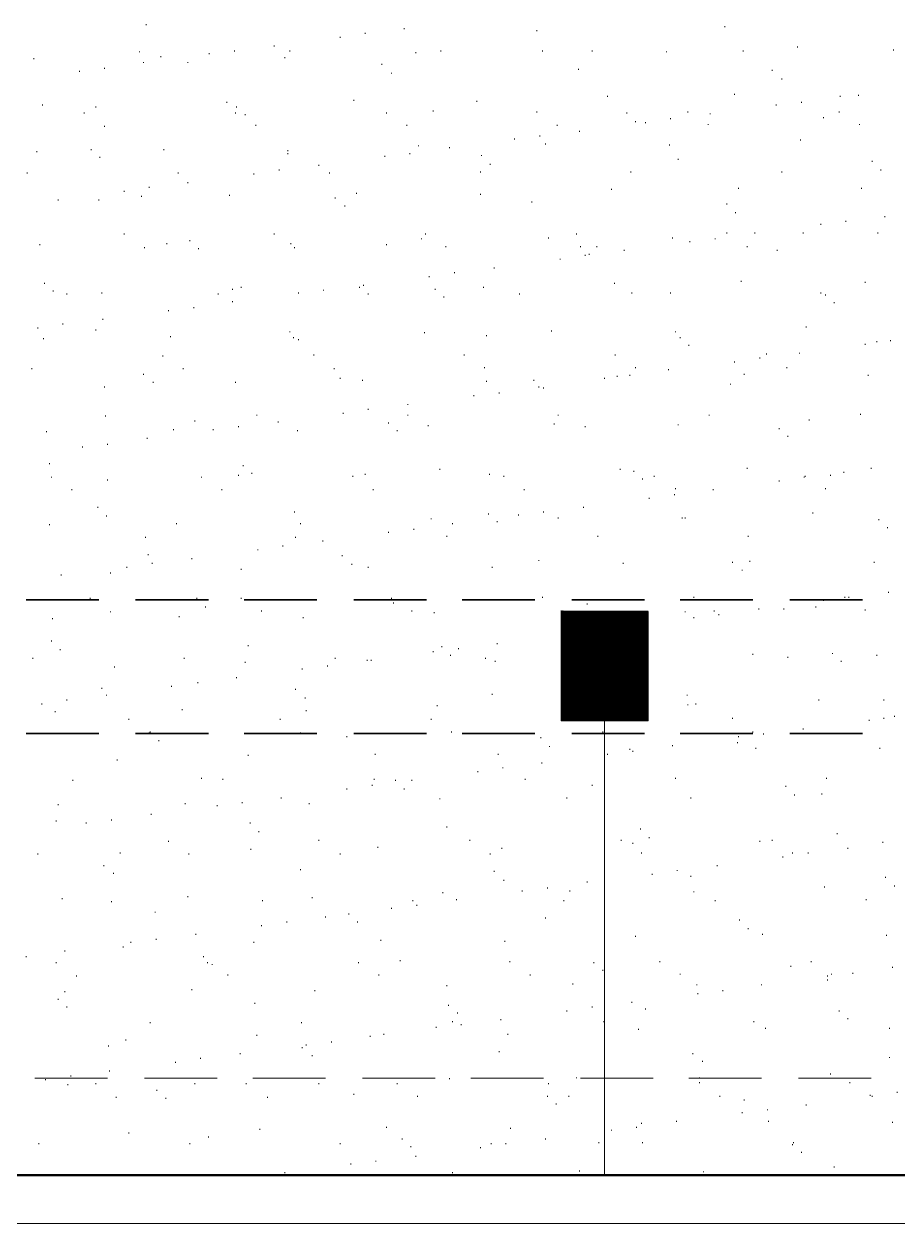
# Model space of a CAD drawing. Header units: inches. Extents: x 5 to 516, y -193 to 129.
# Drawn here: x 31.675 to 34.68, y -88.158 to -83.99 of the extents above; entities that cross this region are included whole.
import ezdxf

# ---------------------------------------------------------------- set-up
doc = ezdxf.new("R2010")
doc.units = ezdxf.units.IN
doc.header["$MEASUREMENT"] = 0
doc.layers.add('PDF4_Geometry', color=7, linetype='Continuous')

msp = doc.modelspace()

# ---------------------------------------------------------------- linework, layer by layer
at = {"layer": 'PDF4_Geometry', "lineweight": 15}
for points in [[(32.0954236, -83.9929826), (32.0954236, -83.989649)], [(32.7620903, -84.0363159), (32.7620903, -84.0329822)], [(32.8487569, -84.0229822), (32.8487569, -84.019649)], [(32.9820903, -84.0063158), (32.9820903, -84.0029826)], [(33.438757, -84.0129826), (33.438757, -84.009649)], [(34.0854237, -83.999649), (34.0854237, -83.9963158)], [(32.5354235, -84.0663159), (32.5354235, -84.0629823)], [(34.3354237, -84.0696491), (34.3354237, -84.0663159)], [(31.7087569, -84.1096492), (31.7087569, -84.1063155)], [(32.0720901, -84.0863159), (32.0720901, -84.0829823)], [(32.1454235, -84.1029824), (32.1454235, -84.0996491)], [(32.3120903, -84.0929823), (32.3120903, -84.0896491)], [(32.3987569, -84.0829823), (32.3987569, -84.0796491)], [(32.5720903, -84.1063155), (32.5720903, -84.1029824)], [(32.5887569, -84.0829823), (32.5887569, -84.0796491)], [(33.0220902, -84.0896491), (33.0220902, -84.0863159)], [(33.1087569, -84.0829823), (33.1087569, -84.0796491)], [(33.458757, -84.0829823), (33.458757, -84.0796491)], [(33.628757, -84.0829823), (33.628757, -84.0796491)], [(33.8854237, -84.0863159), (33.8854237, -84.0829823)], [(34.148757, -84.0829823), (34.148757, -84.0796491)], [(34.6654237, -84.0796491), (34.6654237, -84.0763159)], [(31.8654236, -84.1529824), (31.8654236, -84.1496492)], [(31.9520901, -84.1429824), (31.9520901, -84.1396492)], [(32.0854236, -84.1229824), (32.0854236, -84.1196492)], [(32.2387569, -84.1229824), (32.2387569, -84.1196492)], [(32.9054237, -84.1296492), (32.9054237, -84.1263156)], [(32.9387569, -84.1596492), (32.9387569, -84.1563156)], [(33.5820903, -84.1463156), (33.5820903, -84.1429824)], [(34.248757, -84.1496492), (34.248757, -84.1463156)], [(34.2820904, -84.1796493), (34.2820904, -84.1763156)], [(33.6820903, -84.239649), (33.6820903, -84.2363158)], [(34.118757, -84.2329826), (34.118757, -84.229649)], [(34.4820904, -84.239649), (34.4820904, -84.2363158)], [(34.5454237, -84.2363158), (34.5454237, -84.2329826)], [(31.7387568, -84.269649), (31.7387568, -84.2663158)], [(31.9220901, -84.2763159), (31.9220901, -84.2729822)], [(32.3720902, -84.259649), (32.3720902, -84.2563158)], [(32.4054236, -84.2763159), (32.4054236, -84.2729822)], [(32.8087569, -84.2529826), (32.8087569, -84.249649)], [(33.2320903, -84.2563158), (33.2320903, -84.2529826)], [(34.2620904, -84.269649), (34.2620904, -84.2663158)], [(34.348757, -84.259649), (34.348757, -84.2563158)], [(31.8820902, -84.2963159), (31.8820902, -84.2929823)], [(32.4020902, -84.2963159), (32.4020902, -84.2929823)], [(32.4354236, -84.3029823), (32.4354236, -84.2996491)], [(32.9220903, -84.2963159), (32.9220903, -84.2929823)], [(33.0820902, -84.289649), (33.0820902, -84.2863159)], [(33.438757, -84.2929823), (33.438757, -84.289649)], [(33.748757, -84.2963159), (33.748757, -84.2929823)], [(33.778757, -84.3263159), (33.778757, -84.3229823)], [(33.898757, -84.3163159), (33.898757, -84.3129823)], [(33.958757, -84.2929823), (33.958757, -84.289649)], [(34.0354237, -84.2996491), (34.0354237, -84.2963159)], [(34.4254237, -84.3129823), (34.4254237, -84.3096491)], [(34.4787571, -84.2929823), (34.4787571, -84.289649)], [(31.9520901, -84.3429823), (31.9520901, -84.3396492)], [(32.4720902, -84.3396492), (32.4720902, -84.3363159)], [(32.9920903, -84.3396492), (32.9920903, -84.3363159)], [(33.508757, -84.3396492), (33.508757, -84.3363159)], [(33.5854236, -84.3596492), (33.5854236, -84.3563155)], [(33.8120903, -84.3296492), (33.8120903, -84.3263159)], [(34.028757, -84.3363159), (34.028757, -84.3329823)], [(34.5487571, -84.3363159), (34.5487571, -84.3329823)], [(33.0320903, -84.4096493), (33.0320903, -84.4063157)], [(33.3620903, -84.3863156), (33.3620903, -84.3829824)], [(33.448757, -84.3763156), (33.448757, -84.3729824)], [(33.468757, -84.4029824), (33.468757, -84.3996493)], [(33.8954237, -84.4063157), (33.8954237, -84.4029824)], [(34.3454237, -84.3896492), (34.3454237, -84.3863156)], [(31.7187567, -84.4296493), (31.7187567, -84.4263157)], [(31.9054235, -84.4229825), (31.9054235, -84.4196493)], [(31.9354235, -84.4496489), (31.9354235, -84.4463157)], [(32.1554235, -84.4229825), (32.1554235, -84.4196493)], [(32.5820902, -84.4263157), (32.5820902, -84.4229825)], [(32.5820902, -84.4363157), (32.5820902, -84.4329825)], [(32.9154235, -84.4463157), (32.9154235, -84.4429826)], [(33.0020903, -84.4363157), (33.0020903, -84.4329825)], [(33.1387569, -84.4163157), (33.1387569, -84.4129825)], [(33.248757, -84.4429826), (33.248757, -84.4396489)], [(32.5520902, -84.4929826), (32.5520902, -84.489649)], [(32.6887569, -84.4763158), (32.6887569, -84.4729826)], [(33.278757, -84.4729826), (33.278757, -84.4696489)], [(33.9254237, -84.4563157), (33.9254237, -84.4529826)], [(34.5920904, -84.4629826), (34.5920904, -84.4596489)], [(34.6220904, -84.4929826), (34.6220904, -84.489649)], [(31.6854235, -84.5029826), (31.6854235, -84.499649)], [(32.2054235, -84.5029826), (32.2054235, -84.499649)], [(32.2387569, -84.5363159), (32.2387569, -84.5329823)], [(32.4654236, -84.5063158), (32.4654236, -84.5029826)], [(32.7254235, -84.5029826), (32.7254235, -84.499649)], [(33.2454236, -84.499649), (33.2454236, -84.4963158)], [(33.7620903, -84.499649), (33.7620903, -84.4963158)], [(34.2820904, -84.499649), (34.2820904, -84.4963158)], [(32.0187569, -84.5663159), (32.0187569, -84.5629823)], [(32.1054236, -84.5529823), (32.1054236, -84.5496491)], [(32.8187569, -84.5729823), (32.8187569, -84.5696491)], [(33.2454236, -84.5763159), (33.2454236, -84.5729823)], [(33.6954237, -84.5596491), (33.6954237, -84.5563159)], [(34.1320904, -84.5563159), (34.1320904, -84.5529823)], [(34.5554237, -84.5563159), (34.5554237, -84.5529823)], [(31.7920903, -84.596316), (31.7920903, -84.5929823)], [(31.9320901, -84.596316), (31.9320901, -84.5929823)], [(32.078757, -84.5829823), (32.078757, -84.5796492)], [(32.3820903, -84.5796492), (32.3820903, -84.5763159)], [(32.7454236, -84.5896492), (32.7454236, -84.586316)], [(32.7787569, -84.6163156), (32.7787569, -84.6129824)], [(33.4220903, -84.6029824), (33.4220903, -84.5996492)], [(34.0920904, -84.6096492), (34.0920904, -84.6063156)], [(34.1220904, -84.6396492), (34.1220904, -84.6363156)], [(34.6354237, -84.6529825), (34.6354237, -84.6496493)], [(34.4154237, -84.6796493), (34.4154237, -84.6763157)], [(34.5020904, -84.6696493), (34.5020904, -84.6663157)], [(32.0187569, -84.7129826), (32.0187569, -84.709649)], [(32.2454235, -84.7363158), (32.2454235, -84.7329826)], [(32.5354235, -84.7129826), (32.5354235, -84.709649)], [(33.0420903, -84.729649), (33.0420903, -84.7263158)], [(33.0554236, -84.7129826), (33.0554236, -84.709649)], [(33.478757, -84.7263158), (33.478757, -84.7229826)], [(33.5754236, -84.7129826), (33.5754236, -84.709649)], [(33.9054237, -84.7263158), (33.9054237, -84.7229826)], [(33.9654237, -84.739649), (33.9654237, -84.7363158)], [(34.0520904, -84.729649), (34.0520904, -84.7263158)], [(34.0920904, -84.709649), (34.0920904, -84.7063157)], [(34.188757, -84.709649), (34.188757, -84.7063157)], [(34.3554237, -84.709649), (34.3554237, -84.7063157)], [(34.6120904, -84.709649), (34.6120904, -84.7063157)], [(31.7287568, -84.749649), (31.7287568, -84.7463159)], [(32.0887568, -84.759649), (32.0887568, -84.7563159)], [(32.1654235, -84.7463159), (32.1654235, -84.7429826)], [(32.2754236, -84.7629827), (32.2754236, -84.759649)], [(32.5920902, -84.7463159), (32.5920902, -84.7429826)], [(32.6054235, -84.759649), (32.6054235, -84.7563159)], [(32.9220903, -84.749649), (32.9220903, -84.7463159)], [(33.1254236, -84.7563159), (33.1254236, -84.7529826)], [(33.588757, -84.7563159), (33.588757, -84.7529826)], [(33.6054237, -84.7863159), (33.6054237, -84.7829823)], [(33.618757, -84.7829823), (33.618757, -84.7796491)], [(33.6454237, -84.7563159), (33.6454237, -84.7529826)], [(33.738757, -84.7696491), (33.738757, -84.7663159)], [(34.1620904, -84.7563159), (34.1620904, -84.7529826)], [(34.2654237, -84.7696491), (34.2654237, -84.7663159)], [(33.518757, -84.7996491), (33.518757, -84.7963159)], [(33.0687569, -84.8596493), (33.0687569, -84.8563156)], [(33.1554236, -84.846316), (33.1554236, -84.8429824)], [(33.2920903, -84.8296492), (33.2920903, -84.826316)], [(31.7454236, -84.8829825), (31.7454236, -84.8796493)], [(31.7754234, -84.9096493), (31.7754234, -84.9063157)], [(32.3920902, -84.9029825), (32.3920902, -84.8996493)], [(32.4220902, -84.8963157), (32.4220902, -84.8929825)], [(32.7054236, -84.9063157), (32.7054236, -84.9029825)], [(32.8287569, -84.8963157), (32.8287569, -84.8929825)], [(32.8420903, -84.8896493), (32.8420903, -84.8863156)], [(33.0887569, -84.9029825), (33.0887569, -84.8996493)], [(33.2554236, -84.8963157), (33.2554236, -84.8929825)], [(33.7054237, -84.8829825), (33.7054237, -84.8796493)], [(34.1420904, -84.8763156), (34.1420904, -84.8729824)], [(34.5687571, -84.8796493), (34.5687571, -84.8763156)], [(31.8220901, -84.9196493), (31.8220901, -84.9163157)], [(31.9420901, -84.9163157), (31.9420901, -84.9129825)], [(32.3420902, -84.9196493), (32.3420902, -84.9163157)], [(32.3920902, -84.9463158), (32.3920902, -84.9429826)], [(32.6187569, -84.9163157), (32.6187569, -84.9129825)], [(32.858757, -84.9196493), (32.858757, -84.9163157)], [(33.1187569, -84.9296494), (33.1187569, -84.9263157)], [(33.378757, -84.9196493), (33.378757, -84.9163157)], [(33.7654237, -84.9163157), (33.7654237, -84.9129825)], [(33.898757, -84.9163157), (33.898757, -84.9129825)], [(34.4154237, -84.9163157), (34.4154237, -84.9129825)], [(34.4320904, -84.9229825), (34.4320904, -84.9196493)], [(34.4620904, -84.949649), (34.4620904, -84.9463158)], [(32.1720901, -84.9763158), (32.1720901, -84.9729826)], [(32.2587569, -84.9663158), (32.2587569, -84.9629826)], [(31.7220902, -85.0363159), (31.7220902, -85.0329823)], [(31.8087569, -85.0229823), (31.8087569, -85.0196491)], [(31.9454235, -85.0063159), (31.9454235, -85.0029827)], [(34.3654237, -85.0329823), (34.3654237, -85.0296491)], [(31.7420902, -85.0729824), (31.7420902, -85.0696492)], [(31.9220901, -85.0429823), (31.9220901, -85.0396491)], [(32.1787569, -85.066316), (32.1787569, -85.0629824)], [(32.5887569, -85.0496492), (32.5887569, -85.0463159)], [(32.6020902, -85.0696492), (32.6020902, -85.066316)], [(32.6187569, -85.076316), (32.6187569, -85.0729824)], [(33.0520903, -85.0529823), (33.0520903, -85.0496492)], [(33.2654236, -85.0629824), (33.2654236, -85.0596492)], [(33.488757, -85.0463159), (33.488757, -85.0429823)], [(33.9154237, -85.0496492), (33.9154237, -85.0463159)], [(33.9320903, -85.0696492), (33.9320903, -85.066316)], [(33.9620903, -85.096316), (33.9620903, -85.0929824)], [(34.5687571, -85.0929824), (34.5687571, -85.0896492)], [(34.6087571, -85.0829824), (34.6087571, -85.0796492)], [(34.6554237, -85.0796492), (34.6554237, -85.076316)], [(32.1520903, -85.1329825), (32.1520903, -85.1296493)], [(32.6720902, -85.1296493), (32.6720902, -85.1263157)], [(33.188757, -85.1296493), (33.188757, -85.1263157)], [(33.708757, -85.1296493), (33.708757, -85.1263157)], [(34.118757, -85.1529825), (34.118757, -85.1496493)], [(34.2054237, -85.1396493), (34.2054237, -85.1363157)], [(34.228757, -85.1263157), (34.228757, -85.1229824)], [(34.3420904, -85.1229824), (34.3420904, -85.1196493)], [(31.7020901, -85.1763157), (31.7020901, -85.1729826)], [(32.0854236, -85.1963158), (32.0854236, -85.1929826)], [(32.2220902, -85.1763157), (32.2220902, -85.1729826)], [(32.7420902, -85.1763157), (32.7420902, -85.1729826)], [(33.258757, -85.1729826), (33.258757, -85.1696493)], [(33.7154237, -85.2029826), (33.7154237, -85.199649)], [(33.758757, -85.199649), (33.758757, -85.1963158)], [(33.778757, -85.1729826), (33.778757, -85.1696493)], [(33.8920903, -85.1796494), (33.8920903, -85.1763157)], [(34.1520904, -85.1963158), (34.1520904, -85.1929826)], [(34.298757, -85.1729826), (34.298757, -85.1696493)], [(34.5787571, -85.199649), (34.5787571, -85.1963158)], [(31.9520901, -85.2396491), (31.9520901, -85.2363158)], [(32.1187568, -85.2229826), (32.1187568, -85.219649)], [(32.4020902, -85.2229826), (32.4020902, -85.219649)], [(32.7620903, -85.209649), (32.7620903, -85.2063158)], [(32.8387569, -85.2163158), (32.8387569, -85.2129826)], [(33.2654236, -85.219649), (33.2654236, -85.2163158)], [(33.428757, -85.2163158), (33.428757, -85.2129826)], [(33.4454236, -85.2396491), (33.4454236, -85.2363158)], [(33.4620903, -85.2429827), (33.4620903, -85.2396491)], [(33.6720903, -85.209649), (33.6720903, -85.2063158)], [(34.1054237, -85.2296491), (34.1054237, -85.2263158)], [(33.2220903, -85.2696491), (33.2220903, -85.2663159)], [(33.308757, -85.2596491), (33.308757, -85.2563159)], [(32.858757, -85.316316), (32.858757, -85.3129824)], [(32.9954236, -85.2996492), (32.9954236, -85.296316)], [(31.9554235, -85.3396492), (31.9554235, -85.336316)], [(32.2620903, -85.3563156), (32.2620903, -85.3529825)], [(32.4754235, -85.336316), (32.4754235, -85.3329824)], [(32.548757, -85.3596493), (32.548757, -85.3563156)], [(32.7720902, -85.3296492), (32.7720902, -85.326316)], [(32.928757, -85.3629825), (32.928757, -85.3596493)], [(32.9954236, -85.336316), (32.9954236, -85.3329824)], [(33.498757, -85.3663157), (33.498757, -85.3629825)], [(33.5120903, -85.336316), (33.5120903, -85.3329824)], [(33.9254237, -85.3696493), (33.9254237, -85.3663157)], [(34.0320904, -85.336316), (34.0320904, -85.3329824)], [(34.3754237, -85.3529825), (34.3754237, -85.3496492)], [(34.5520904, -85.3329824), (34.5520904, -85.3296492)], [(31.7520902, -85.3929825), (31.7520902, -85.3896493)], [(32.1887569, -85.3863157), (32.1887569, -85.3829825)], [(32.3254235, -85.3863157), (32.3254235, -85.3829825)], [(32.4120902, -85.3763157), (32.4120902, -85.3729825)], [(32.6154236, -85.3896493), (32.6154236, -85.3863157)], [(32.9587569, -85.3896493), (32.9587569, -85.3863157)], [(33.0654236, -85.3729825), (33.0654236, -85.3696493)], [(33.6054237, -85.3763157), (33.6054237, -85.3729825)], [(34.2720904, -85.3829825), (34.2720904, -85.3796493)], [(34.3020904, -85.4096493), (34.3020904, -85.4063157)], [(31.8754236, -85.4463158), (31.8754236, -85.4429826)], [(31.9620901, -85.4363158), (31.9620901, -85.4329826)], [(32.0987568, -85.4163157), (32.0987568, -85.4129826)], [(31.7620902, -85.5029827), (31.7620902, -85.4996491)], [(32.4287569, -85.5096491), (32.4287569, -85.5063159)], [(32.4587569, -85.536316), (32.4587569, -85.5329824)], [(33.1054236, -85.5229823), (33.1054236, -85.5196491)], [(33.7254237, -85.5229823), (33.7254237, -85.5196491)], [(33.7720903, -85.5296491), (33.7720903, -85.526316)], [(34.1620904, -85.5196491), (34.1620904, -85.5163159)], [(34.4954237, -85.5329824), (34.4954237, -85.5296491)], [(34.5887571, -85.5196491), (34.5887571, -85.5163159)], [(31.7687568, -85.5496492), (31.7687568, -85.546316)], [(31.9620901, -85.5596492), (31.9620901, -85.556316)], [(32.2854235, -85.5496492), (32.2854235, -85.546316)], [(32.4120902, -85.5429824), (32.4120902, -85.5396491)], [(32.8054236, -85.546316), (32.8054236, -85.5429824)], [(32.8487569, -85.5396491), (32.8487569, -85.536316)], [(33.2754236, -85.5396491), (33.2754236, -85.536316)], [(33.3254236, -85.546316), (33.3254236, -85.5429824)], [(33.8020903, -85.556316), (33.8020903, -85.5529824)], [(33.8420903, -85.546316), (33.8420903, -85.5429824)], [(34.2720904, -85.5629824), (34.2720904, -85.5596492)], [(34.358757, -85.5496492), (34.358757, -85.546316)], [(34.3620904, -85.546316), (34.3620904, -85.5429824)], [(34.4487571, -85.5429824), (34.4487571, -85.5396491)], [(31.8387567, -85.5929824), (31.8387567, -85.5896493)], [(32.3554235, -85.5929824), (32.3554235, -85.5896493)], [(32.8754236, -85.5929824), (32.8754236, -85.5896493)], [(33.3954236, -85.5929824), (33.3954236, -85.5896493)], [(33.9120903, -85.6096493), (33.9120903, -85.6063156)], [(33.9154237, -85.5896493), (33.9154237, -85.586316)], [(34.0454237, -85.5929824), (34.0454237, -85.5896493)], [(34.4320904, -85.5896493), (34.4320904, -85.586316)], [(31.9287569, -85.6529825), (31.9287569, -85.6496494)], [(33.598757, -85.6529825), (33.598757, -85.6496494)], [(33.8254237, -85.6229825), (33.8254237, -85.6196493)], [(31.958757, -85.6829826), (31.958757, -85.6796494)], [(32.6054235, -85.6696494), (32.6054235, -85.6663158)], [(33.0754236, -85.6929827), (33.0754236, -85.689649)], [(33.2720903, -85.6763158), (33.2720903, -85.6729826)], [(33.3020903, -85.7029827), (33.3020903, -85.699649)], [(33.3754236, -85.6796494), (33.3754236, -85.6763158)], [(33.4620903, -85.6696494), (33.4620903, -85.6663158)], [(33.5120903, -85.689649), (33.5120903, -85.6863158)], [(33.938757, -85.689649), (33.938757, -85.6863158)], [(33.948757, -85.689649), (33.948757, -85.6863158)], [(34.388757, -85.6729826), (34.388757, -85.6696494)], [(34.6154237, -85.6963158), (34.6154237, -85.6929827)], [(31.7620902, -85.7129827), (31.7620902, -85.709649)], [(32.198757, -85.709649), (32.198757, -85.7063158)], [(32.6254236, -85.709649), (32.6254236, -85.7063158)], [(32.928757, -85.7396491), (32.928757, -85.7363159)], [(33.0154236, -85.7296491), (33.0154236, -85.7263159)], [(33.1487569, -85.709649), (33.1487569, -85.7063158)], [(34.6454237, -85.7229827), (34.6454237, -85.719649)], [(32.0920902, -85.7563159), (32.0920902, -85.7529827)], [(32.5654236, -85.786316), (32.5654236, -85.7829824)], [(32.608757, -85.7563159), (32.608757, -85.7529827)], [(32.7020902, -85.7696492), (32.7020902, -85.7663159)], [(33.1287569, -85.7529827), (33.1287569, -85.7496491)], [(33.648757, -85.7529827), (33.648757, -85.7496491)], [(34.1654237, -85.7529827), (34.1654237, -85.7496491)], [(32.1020902, -85.816316), (32.1020902, -85.8129824)], [(32.478757, -85.7996492), (32.478757, -85.796316)], [(32.7687569, -85.8196492), (32.7687569, -85.816316)], [(32.0287569, -85.8596493), (32.0287569, -85.8563157)], [(32.1154236, -85.8463161), (32.1154236, -85.8429824)], [(32.2520903, -85.8296493), (32.2520903, -85.826316)], [(32.4220902, -85.8663157), (32.4220902, -85.8629825)], [(32.8020903, -85.8496493), (32.8020903, -85.8463161)], [(32.858757, -85.8596493), (32.858757, -85.8563157)], [(33.2854236, -85.8596493), (33.2854236, -85.8563157)], [(33.4454236, -85.8363161), (33.4454236, -85.8329824)], [(33.7354237, -85.8463161), (33.7354237, -85.8429824)], [(34.1120904, -85.8429824), (34.1120904, -85.8396493)], [(34.1454237, -85.8696493), (34.1454237, -85.8663157)], [(34.1720904, -85.8396493), (34.1720904, -85.8363161)], [(34.5987571, -85.8429824), (34.5987571, -85.8396493)], [(31.8020901, -85.8863157), (31.8020901, -85.8829826)], [(31.9720902, -85.8796493), (31.9720902, -85.8763157)], [(34.6487571, -85.9463158), (34.6487571, -85.9429827)], [(31.9020902, -85.9663159), (31.9020902, -85.9629827)], [(32.2687569, -85.9663159), (32.2687569, -85.9629827)], [(32.4220902, -85.9663159), (32.4220902, -85.9629827)], [(32.9387569, -85.9663159), (32.9387569, -85.9629827)], [(32.9454236, -85.9829827), (32.9454236, -85.9796491)], [(33.458757, -85.9629827), (33.458757, -85.9596491)], [(33.6120903, -85.9863159), (33.6120903, -85.9829827)], [(33.978757, -85.9629827), (33.978757, -85.9596491)], [(34.4254237, -85.9729827), (34.4254237, -85.9696491)], [(34.4987571, -85.9629827), (34.4987571, -85.9596491)], [(34.5120904, -85.9629827), (34.5120904, -85.9596491)], [(31.7720902, -86.036316), (31.7720902, -86.0329824)], [(31.9720902, -86.0129828), (31.9720902, -86.0096491)], [(32.2087569, -86.0296492), (32.2087569, -86.026316)], [(32.2987569, -85.996316), (32.2987569, -85.9929827)], [(32.4920902, -86.0096491), (32.4920902, -86.006316)], [(32.6354236, -86.0329824), (32.6354236, -86.0296492)], [(33.0087569, -86.0096491), (33.0087569, -86.006316)], [(33.0854237, -86.016316), (33.0854237, -86.0129828)], [(33.5220903, -86.0096491), (33.5220903, -86.006316)], [(33.528757, -86.0096491), (33.528757, -86.006316)], [(33.948757, -86.0129828), (33.948757, -86.0096491)], [(33.978757, -86.0329824), (33.978757, -86.0296492)], [(34.048757, -86.0096491), (34.048757, -86.006316)], [(34.0654237, -86.0229823), (34.0654237, -86.0196492)], [(34.2020904, -86.0029827), (34.2020904, -85.9996491)], [(34.288757, -86.0029827), (34.288757, -85.9996491)], [(34.398757, -85.996316), (34.398757, -85.9929827)], [(34.5687571, -86.006316), (34.5687571, -86.0029827)], [(31.7687568, -86.1129825), (31.7687568, -86.1096494)], [(33.6320876, -86.3029829), (33.6320876, -86.0963162), (33.7154209, -86.0963162), (33.7154209, -86.3029829)], [(31.7987569, -86.1429826), (31.7987569, -86.1396494)], [(32.4454236, -86.1296494), (32.4454236, -86.1263157)], [(33.0820902, -86.1496494), (33.0820902, -86.1463158)], [(33.1120903, -86.1329826), (33.1120903, -86.1296494)], [(33.1687569, -86.1396494), (33.1687569, -86.1363157)], [(33.3020903, -86.1229825), (33.3020903, -86.1196494)], [(34.1820904, -86.1596494), (34.1820904, -86.1563158)], [(34.4554237, -86.1563158), (34.4554237, -86.1529826)], [(31.7054235, -86.1729826), (31.7054235, -86.1696494)], [(31.9854236, -86.2029827), (31.9854236, -86.1996491)], [(32.2254235, -86.1729826), (32.2254235, -86.1696494)], [(32.4354236, -86.1863159), (32.4354236, -86.1829826)], [(32.7187569, -86.1996491), (32.7187569, -86.1963159)], [(32.7454236, -86.1729826), (32.7454236, -86.1696494)], [(32.8554235, -86.1796495), (32.8554235, -86.1763158)], [(32.8687569, -86.1796495), (32.8687569, -86.1763158)], [(33.1420903, -86.1629826), (33.1420903, -86.1596494)], [(33.2620903, -86.1729826), (33.2620903, -86.1696494)], [(33.2954236, -86.1829826), (33.2954236, -86.1796495)], [(33.672086, -86.1996503), (33.672086, -87.9496505)], [(34.3020904, -86.1696494), (34.3020904, -86.1663158)], [(34.4854237, -86.1829826), (34.4854237, -86.1796495)], [(34.6087571, -86.1629826), (34.6087571, -86.1596494)], [(32.4054236, -86.2396491), (32.4054236, -86.2363159)], [(32.6320903, -86.2096491), (32.6320903, -86.2063159)], [(31.9420901, -86.276316), (31.9420901, -86.2729824)], [(32.1820901, -86.2696492), (32.1820901, -86.266316)], [(32.2720902, -86.256316), (32.2720902, -86.2529828)], [(32.608757, -86.2796492), (32.608757, -86.276316)], [(31.8220901, -86.3163161), (31.8220901, -86.3129825)], [(31.958757, -86.2996493), (31.958757, -86.296316)], [(32.6420902, -86.3096493), (32.6420902, -86.306316)], [(33.2854236, -86.296316), (33.2854236, -86.2929824)], [(33.9554237, -86.2996493), (33.9554237, -86.296316)], [(34.408757, -86.3163161), (34.408757, -86.3129825)], [(34.6320904, -86.3163161), (34.6320904, -86.3129825)], [(31.7354236, -86.3296493), (31.7354236, -86.3263161)], [(31.7820903, -86.3563157), (31.7820903, -86.3529825)], [(32.2187569, -86.3496493), (32.2187569, -86.3463161)], [(32.6454236, -86.3529825), (32.6454236, -86.3496493)], [(33.0954236, -86.3363161), (33.0954236, -86.3329825)], [(33.958757, -86.3329825), (33.958757, -86.3296493)], [(33.9854237, -86.3296493), (33.9854237, -86.3263161)], [(32.0354235, -86.3829826), (32.0354235, -86.3796494)], [(32.5554236, -86.3829826), (32.5554236, -86.3796494)], [(33.0754236, -86.3829826), (33.0754236, -86.3796494)], [(34.1120904, -86.3796494), (34.1120904, -86.3763158)], [(34.5820904, -86.3863158), (34.5820904, -86.3829826)], [(34.6320904, -86.3796494), (34.6320904, -86.3763158)], [(34.6687571, -86.3729825), (34.6687571, -86.3696494)], [(32.1054236, -86.4296495), (32.1054236, -86.4263158)], [(32.1087568, -86.4263158), (32.1087568, -86.4229827)], [(32.6254236, -86.4296495), (32.6254236, -86.4263158)], [(32.7854235, -86.4429827), (32.7854235, -86.439649)], [(33.1454236, -86.4263158), (33.1454236, -86.4229827)], [(33.4520903, -86.4463159), (33.4520903, -86.4429827)], [(33.6654237, -86.4263158), (33.6654237, -86.4229827)], [(34.1320904, -86.4429827), (34.1320904, -86.439649)], [(34.1820904, -86.4263158), (34.1820904, -86.4229827)], [(34.218757, -86.4329827), (34.218757, -86.4296495)], [(34.3554237, -86.4163158), (34.3554237, -86.4129827)], [(32.1387569, -86.4563159), (32.1387569, -86.4529827)], [(33.4820903, -86.4763159), (33.4820903, -86.4729827)], [(33.758757, -86.4863159), (33.758757, -86.4829828)], [(33.768757, -86.4929828), (33.768757, -86.4896492)], [(33.9054237, -86.4729827), (33.9054237, -86.4696491)], [(34.128757, -86.4629827), (34.128757, -86.4596491)], [(34.1920904, -86.4829828), (34.1920904, -86.4796492)], [(34.6187571, -86.4829828), (34.6187571, -86.4796492)], [(31.9954236, -86.5229824), (31.9954236, -86.5196492)], [(32.4454236, -86.506316), (32.4454236, -86.5029828)], [(32.8820903, -86.5029828), (32.8820903, -86.4996492)], [(33.3054236, -86.5029828), (33.3054236, -86.4996492)], [(33.4554236, -86.5329824), (33.4554236, -86.5296492)], [(33.6820903, -86.5029828), (33.6820903, -86.4996492)], [(33.2354236, -86.5629825), (33.2354236, -86.5596493)], [(33.3220903, -86.5496493), (33.3220903, -86.5463161)], [(31.8420902, -86.5929825), (31.8420902, -86.5896493)], [(32.2854235, -86.5863161), (32.2854235, -86.5829825)], [(32.3587569, -86.5896493), (32.3587569, -86.5863161)], [(32.8720903, -86.6096494), (32.8720903, -86.6063157)], [(32.8787569, -86.5896493), (32.8787569, -86.5863161)], [(32.9520902, -86.5929825), (32.9520902, -86.5896493)], [(33.0087569, -86.5929825), (33.0087569, -86.5896493)], [(33.398757, -86.5896493), (33.398757, -86.5863161)], [(33.628757, -86.6096494), (33.628757, -86.6063157)], [(33.9154237, -86.5863161), (33.9154237, -86.5829825)], [(34.2954237, -86.6129826), (34.2954237, -86.6096494)], [(34.4354237, -86.5863161), (34.4354237, -86.5829825)], [(32.5587568, -86.6529826), (32.5587568, -86.6496494)], [(32.7854235, -86.6229826), (32.7854235, -86.6196494)], [(32.9820903, -86.6229826), (32.9820903, -86.6196494)], [(33.1054236, -86.6563158), (33.1054236, -86.6529826)], [(33.5420903, -86.6529826), (33.5420903, -86.6496494)], [(33.968757, -86.6529826), (33.968757, -86.6496494)], [(34.3254237, -86.6429826), (34.3254237, -86.6396494)], [(34.418757, -86.6396494), (34.418757, -86.6363158)], [(31.7920903, -86.6763158), (31.7920903, -86.6729827)], [(32.2287569, -86.6729827), (32.2287569, -86.6696495)], [(32.3387569, -86.6796495), (32.3387569, -86.6763158)], [(32.4254236, -86.6696495), (32.4254236, -86.6663158)], [(32.6554236, -86.6729827), (32.6554236, -86.6696495)], [(31.7854235, -86.7329828), (31.7854235, -86.7296492)], [(31.8887568, -86.7396492), (31.8887568, -86.736316)], [(31.9754236, -86.7296492), (31.9754236, -86.726316)], [(32.1120902, -86.7096491), (32.1120902, -86.7063159)], [(32.4520902, -86.7396492), (32.4520902, -86.736316)], [(32.4820902, -86.7696492), (32.4820902, -86.766316)], [(33.1287569, -86.7529828), (33.1287569, -86.7496492)], [(33.7954237, -86.7596492), (33.7954237, -86.756316)], [(34.4720904, -86.7763161), (34.4720904, -86.7729824)], [(32.1720901, -86.8029825), (32.1720901, -86.7996493)], [(32.4554236, -86.8296494), (32.4554236, -86.8263161)], [(32.6887569, -86.7996493), (32.6887569, -86.7963161)], [(32.8920902, -86.8229825), (32.8920902, -86.8196493)], [(33.208757, -86.7996493), (33.208757, -86.7963161)], [(33.318757, -86.8263161), (33.318757, -86.8229825)], [(33.728757, -86.7996493), (33.728757, -86.7963161)], [(33.768757, -86.8096493), (33.768757, -86.8063161)], [(33.8254237, -86.7896492), (33.8254237, -86.7863161)], [(34.2054237, -86.8029825), (34.2054237, -86.7996493)], [(34.248757, -86.7996493), (34.248757, -86.7963161)], [(34.5087571, -86.8263161), (34.5087571, -86.8229825)], [(34.6287571, -86.8063161), (34.6287571, -86.8029825)], [(31.7220902, -86.8463162), (31.7220902, -86.8429825)], [(32.0054234, -86.8429825), (32.0054234, -86.8396494)], [(32.2420902, -86.8463162), (32.2420902, -86.8429825)], [(32.7620903, -86.8463162), (32.7620903, -86.8429825)], [(33.278757, -86.8463162), (33.278757, -86.8429825)], [(33.798757, -86.8429825), (33.798757, -86.8396494)], [(34.2854237, -86.8563157), (34.2854237, -86.8529826)], [(34.318757, -86.8429825), (34.318757, -86.8396494)], [(34.3720904, -86.8429825), (34.3720904, -86.8396494)], [(31.948757, -86.8863158), (31.948757, -86.8829826)], [(31.9820902, -86.9129827), (31.9820902, -86.9096495)], [(32.6254236, -86.8996495), (32.6254236, -86.8963159)], [(33.2920903, -86.9063159), (33.2920903, -86.9029826)], [(33.9220903, -86.9029826), (33.9220903, -86.8996495)], [(34.058757, -86.8863158), (34.058757, -86.8829826)], [(33.3254236, -86.9363159), (33.3254236, -86.9329827)], [(33.6120903, -86.9429828), (33.6120903, -86.9396491)], [(33.8354237, -86.9163159), (33.8354237, -86.9129827)], [(33.968757, -86.9229827), (33.968757, -86.9196495)], [(34.6387571, -86.9263159), (34.6387571, -86.9229827)], [(32.2387569, -86.9929828), (32.2387569, -86.9896492)], [(32.6654235, -86.996316), (32.6654235, -86.9929828)], [(33.1154236, -86.9796492), (33.1154236, -86.976316)], [(33.388757, -86.9729828), (33.388757, -86.9696491)], [(33.4754236, -86.9629828), (33.4754236, -86.9596491)], [(33.5520903, -86.9729828), (33.5520903, -86.9696491)], [(33.978757, -86.976316), (33.978757, -86.9729828)], [(34.4287571, -86.9596491), (34.4287571, -86.9563159)], [(34.6687571, -86.9563159), (34.6687571, -86.9529828)], [(31.8054235, -86.9996492), (31.8054235, -86.996316)], [(31.9754236, -87.0096492), (31.9754236, -87.006316)], [(32.4954236, -87.006316), (32.4954236, -87.0029828)], [(32.9387569, -87.0329825), (32.9387569, -87.0296493)], [(33.0120903, -87.006316), (33.0120903, -87.0029828)], [(33.0254237, -87.0229824), (33.0254237, -87.0196493)], [(33.1620903, -87.0029828), (33.1620903, -86.9996492)], [(33.5320903, -87.006316), (33.5320903, -87.0029828)], [(34.0520904, -87.006316), (34.0520904, -87.0029828)], [(34.5720904, -87.0029828), (34.5720904, -86.9996492)], [(32.1254236, -87.0463161), (32.1254236, -87.0429825)], [(32.5787569, -87.0796494), (32.5787569, -87.0763161)], [(32.7120902, -87.0629825), (32.7120902, -87.0596493)], [(32.7920903, -87.0529825), (32.7920903, -87.0496493)], [(32.8220903, -87.0796494), (32.8220903, -87.0763161)], [(33.468757, -87.0663161), (33.468757, -87.0629825)], [(34.1354237, -87.0729825), (34.1354237, -87.0696493)], [(32.4920902, -87.0929825), (32.4920902, -87.0896494)], [(34.1654237, -87.1029826), (34.1654237, -87.0996494)], [(32.0420903, -87.1496495), (32.0420903, -87.1463159)], [(32.1287568, -87.1396494), (32.1287568, -87.1363158)], [(32.2654235, -87.1229826), (32.2654235, -87.1196494)], [(32.4654236, -87.1496495), (32.4654236, -87.1463159)], [(32.9020902, -87.1429827), (32.9020902, -87.1396494)], [(33.328757, -87.1463159), (33.328757, -87.1429827)], [(33.778757, -87.1296494), (33.778757, -87.1263158)], [(34.2154237, -87.1229826), (34.2154237, -87.1196494)], [(34.6420904, -87.1263158), (34.6420904, -87.1229826)], [(31.6820901, -87.1996495), (31.6820901, -87.1963164)], [(31.8154235, -87.1796495), (31.8154235, -87.1763163)], [(32.0154234, -87.1663159), (32.0154234, -87.1629827)], [(32.2920902, -87.1996495), (32.2920902, -87.1963164)], [(31.7854235, -87.2196496), (31.7854235, -87.2163164)], [(32.3054235, -87.2196496), (32.3054235, -87.2163164)], [(32.3220903, -87.226316), (32.3220903, -87.2229828)], [(32.8254236, -87.2196496), (32.8254236, -87.2163164)], [(32.9687569, -87.2129824), (32.9687569, -87.2096492)], [(33.3454236, -87.2163164), (33.3454236, -87.2129824)], [(33.6354237, -87.2196496), (33.6354237, -87.2163164)], [(33.6654237, -87.2463161), (33.6654237, -87.2429828)], [(33.8620903, -87.2163164), (33.8620903, -87.2129824)], [(34.3120904, -87.2329824), (34.3120904, -87.2296492)], [(34.3820904, -87.2163164), (34.3820904, -87.2129824)], [(34.6620904, -87.2363156), (34.6620904, -87.2329824)], [(31.8554236, -87.2663161), (31.8554236, -87.2629829)], [(32.3754236, -87.2629829), (32.3754236, -87.2596497)], [(32.8954237, -87.2629829), (32.8954237, -87.2596497)], [(33.4154236, -87.2629829), (33.4154236, -87.2596497)], [(33.9320903, -87.2596497), (33.9320903, -87.2563156)], [(34.4387571, -87.2663161), (34.4387571, -87.2629829)], [(34.4387571, -87.2796497), (34.4387571, -87.2763157)], [(34.4520904, -87.2596497), (34.4520904, -87.2563156)], [(34.5254237, -87.2563156), (34.5254237, -87.2529824)], [(31.8154235, -87.3196489), (31.8154235, -87.3163157)], [(32.2520903, -87.3129826), (32.2520903, -87.3096493)], [(32.6754236, -87.3163157), (32.6754236, -87.3129826)], [(33.1287569, -87.2996497), (33.1287569, -87.2963157)], [(33.5620903, -87.2929825), (33.5620903, -87.2896493)], [(33.988757, -87.2963157), (33.988757, -87.2929825)], [(33.9920903, -87.3263162), (33.9920903, -87.3229829)], [(34.078757, -87.3163157), (34.078757, -87.3129826)], [(34.2120904, -87.2963157), (34.2120904, -87.2929825)], [(31.7920903, -87.3463162), (31.7920903, -87.342983)], [(32.4687569, -87.359649), (32.4687569, -87.3563158)], [(33.1354236, -87.3663162), (33.1354236, -87.3629831)], [(33.7654237, -87.3563158), (33.7654237, -87.3529826)], [(31.8220901, -87.3729826), (31.8220901, -87.3696495)], [(33.1654236, -87.3929827), (33.1654236, -87.3896495)], [(33.5420903, -87.3863163), (33.5420903, -87.3829831)], [(33.628757, -87.3729826), (33.628757, -87.3696495)], [(33.8120903, -87.3796491), (33.8120903, -87.3763158)], [(34.4787571, -87.3863163), (34.4787571, -87.3829831)], [(34.5087571, -87.4129827), (34.5087571, -87.4096495)], [(32.1087568, -87.4263163), (32.1087568, -87.4229823)], [(32.6287569, -87.4263163), (32.6287569, -87.4229823)], [(33.0920903, -87.4429823), (33.0920903, -87.4396491)], [(33.1487569, -87.4229823), (33.1487569, -87.4196491)], [(33.178757, -87.4329827), (33.178757, -87.4296496)], [(33.3154236, -87.4163159), (33.3154236, -87.4129827)], [(33.668757, -87.4229823), (33.668757, -87.4196491)], [(33.788757, -87.4496496), (33.788757, -87.4463164)], [(34.1854237, -87.4229823), (34.1854237, -87.4196491)], [(34.2254237, -87.4463164), (34.2254237, -87.4429823)], [(34.6520904, -87.4463164), (34.6520904, -87.4429823)], [(32.0254235, -87.4863156), (32.0254235, -87.4829824)], [(32.4754235, -87.4696496), (32.4754235, -87.4663164)], [(32.7320902, -87.4929828), (32.7320902, -87.4896496)], [(32.8654236, -87.4729828), (32.8654236, -87.4696496)], [(32.9120903, -87.4663164), (32.9120903, -87.4629824)], [(33.338757, -87.4663164), (33.338757, -87.4629824)], [(31.9654236, -87.5063156), (31.9654236, -87.5029825)], [(32.4187569, -87.5329829), (32.4187569, -87.5296497)], [(32.6320903, -87.5129829), (32.6320903, -87.5096497)], [(32.6454236, -87.5029825), (32.6454236, -87.4996492)], [(33.308757, -87.5263157), (33.308757, -87.5229825)], [(33.9754237, -87.5329829), (33.9754237, -87.5296497)], [(32.1954235, -87.5629826), (32.1954235, -87.5596494)], [(32.2820902, -87.5496497), (32.2820902, -87.5463157)], [(32.6654235, -87.5396493), (32.6654235, -87.5363161)], [(34.008757, -87.5596494), (34.008757, -87.5563161)], [(34.6520904, -87.5463157), (34.6520904, -87.5429825)], [(31.9620842, -87.6163171), (31.7120842, -87.6163171)], [(31.8354236, -87.609649), (31.8354236, -87.6063158)], [(31.9687567, -87.592983), (31.9687567, -87.589649)], [(32.3387525, -87.6163171), (32.0887525, -87.6163171)], [(32.7120843, -87.6163171), (32.4620843, -87.6163171)], [(33.0887526, -87.6163171), (32.8387526, -87.6163171)], [(33.1387569, -87.6196495), (33.1387569, -87.6163162)], [(33.4620843, -87.6163171), (33.2120843, -87.6163171)], [(33.5754236, -87.6163162), (33.5754236, -87.6129831)], [(33.8387527, -87.6163171), (33.5887526, -87.6163171)], [(34.2120844, -87.6163171), (33.9620844, -87.6163171)], [(33.998757, -87.6163162), (33.998757, -87.6129831)], [(34.5887527, -87.6163171), (34.3387527, -87.6163171)], [(34.4487571, -87.6029826), (34.4487571, -87.5996494)], [(31.7487568, -87.6229826), (31.7487568, -87.6196495)], [(31.8254235, -87.6396495), (31.8254235, -87.6363163)], [(31.9220901, -87.6363163), (31.9220901, -87.6329831)], [(32.1320903, -87.6596495), (32.1320903, -87.6563163)], [(32.2620903, -87.6363163), (32.2620903, -87.6329831)], [(32.4387568, -87.6363163), (32.4387568, -87.6329831)], [(32.6887569, -87.6363163), (32.6887569, -87.6329831)], [(32.9587569, -87.6363163), (32.9587569, -87.6329831)], [(33.478757, -87.6363163), (33.478757, -87.6329831)], [(33.998757, -87.6329831), (33.998757, -87.6296491)], [(34.5154237, -87.6329831), (34.5154237, -87.6296491)], [(31.9920902, -87.6829828), (31.9920902, -87.6796496)], [(32.1620903, -87.686316), (32.1620903, -87.6829828)], [(32.5120903, -87.6829828), (32.5120903, -87.6796496)], [(32.8087569, -87.6729823), (32.8087569, -87.6696491)], [(33.0287569, -87.6796496), (33.0287569, -87.6763164)], [(33.4754236, -87.6796496), (33.4754236, -87.6763164)], [(33.548757, -87.6796496), (33.548757, -87.6763164)], [(34.068757, -87.6796496), (34.068757, -87.6763164)], [(34.1520904, -87.6929824), (34.1520904, -87.6896491)], [(34.5854237, -87.6763164), (34.5854237, -87.6729823)], [(34.5920904, -87.6796496), (34.5920904, -87.6763164)], [(34.6787571, -87.6663159), (34.6787571, -87.6629828)], [(33.5054236, -87.706316), (33.5054236, -87.7029828)], [(34.1454237, -87.7363156), (34.1454237, -87.7329824)], [(34.2320904, -87.726316), (34.2320904, -87.7229828)], [(34.3654237, -87.7096492), (34.3654237, -87.706316)], [(32.9220903, -87.7863162), (32.9220903, -87.7829829)], [(33.7820903, -87.7863162), (33.7820903, -87.7829829)], [(33.798757, -87.7729825), (33.798757, -87.7696493)], [(33.918757, -87.7663161), (33.918757, -87.7629829)], [(34.2354237, -87.7663161), (34.2354237, -87.7629829)], [(34.6620904, -87.7696493), (34.6620904, -87.7663161)], [(32.0354235, -87.8063162), (32.0354235, -87.802983)], [(32.3087568, -87.819649), (32.3087568, -87.8163158)], [(32.4854235, -87.7929825), (32.4854235, -87.7896493)], [(32.9754235, -87.8263162), (32.9754235, -87.822983)], [(33.348757, -87.7896493), (33.348757, -87.7863162)], [(33.468757, -87.8263162), (33.468757, -87.822983)], [(33.6954237, -87.7963158), (33.6954237, -87.7929825)], [(31.7254236, -87.842983), (31.7254236, -87.839649)], [(32.2454235, -87.842983), (32.2454235, -87.839649)], [(32.7620903, -87.842983), (32.7620903, -87.839649)], [(33.0054236, -87.8529827), (33.0054236, -87.8496494)], [(33.2454236, -87.8563158), (33.2454236, -87.8529827)], [(33.2820903, -87.842983), (33.2820903, -87.839649)], [(33.3320903, -87.842983), (33.3320903, -87.839649)], [(33.6520903, -87.839649), (33.6520903, -87.8363158)], [(33.8020903, -87.839649), (33.8020903, -87.8363158)], [(34.318757, -87.8463163), (34.318757, -87.842983)], [(34.3220904, -87.839649), (34.3220904, -87.8363158)], [(32.798757, -87.9129828), (32.798757, -87.9096495)], [(32.8854236, -87.9029823), (32.8854236, -87.8996491)], [(33.0220902, -87.8863163), (33.0220902, -87.8829831)], [(34.348757, -87.8729827), (34.348757, -87.8696495)], [(32.5720903, -87.9429824), (32.5720903, -87.9396492)], [(33.1487569, -87.9429824), (33.1487569, -87.9396492)], [(33.5854236, -87.936316), (33.5854236, -87.9329828)], [(34.0120904, -87.9396492), (34.0120904, -87.936316)], [(34.4620904, -87.9229823), (34.4620904, -87.9196492)], [(76.2154243, -88.1163172), (24.1287536, -88.1163172)]]:
    msp.add_lwpolyline(points, dxfattribs=at)
at = {"layer": 'PDF4_Geometry', "lineweight": 35}
for points in [[(31.682082, -85.9696495), (31.932082, -85.9696495)], [(32.0587504, -85.9696495), (32.3087504, -85.9696495)], [(32.4320821, -85.9696495), (32.6820821, -85.9696495)], [(32.8087504, -85.9696495), (33.0587504, -85.9696495)], [(33.1820821, -85.9696495), (33.4320822, -85.9696495)], [(33.5587505, -85.9696495), (33.8087505, -85.9696495)], [(33.9320822, -85.9696495), (34.1820822, -85.9696495)], [(34.3087505, -85.9696495), (34.5587506, -85.9696495)], [(31.932082, -86.4296512), (31.682082, -86.4296512)], [(32.3087504, -86.4296512), (32.0587504, -86.4296512)], [(32.6820821, -86.4296512), (32.4320821, -86.4296512)], [(33.0587504, -86.4296512), (32.8087504, -86.4296512)], [(33.4320822, -86.4296512), (33.1820821, -86.4296512)], [(33.8087505, -86.4296512), (33.5587505, -86.4296512)], [(34.1820822, -86.4296512), (33.9320822, -86.4296512)], [(34.5587506, -86.4296512), (34.3087505, -86.4296512)]]:
    msp.add_lwpolyline(points, dxfattribs=at)
at = {"layer": 'PDF4_Geometry', "lineweight": 15}
for points in [[(33.8220833, -86.0096495), (33.8220833, -86.3863162), (33.5220833, -86.3863162), (33.5220833, -86.0096495)], [(33.523757, -86.3846513), (33.523757, -86.0079846), (33.523757, -86.3846513)], [(33.52708, -86.3846513), (33.52708, -86.0079846), (33.52708, -86.3846513)], [(33.5304166, -86.3846513), (33.5304166, -86.0079846), (33.5304166, -86.3846513)], [(33.5337532, -86.3846513), (33.5337532, -86.0079846), (33.5337532, -86.3846513)], [(33.5370898, -86.3846513), (33.5370898, -86.0079846), (33.5370898, -86.3846513)], [(33.5404128, -86.3846513), (33.5404128, -86.0079846), (33.5404128, -86.3846513)], [(33.5437494, -86.3846513), (33.5437494, -86.0079846), (33.5437494, -86.3846513)], [(33.547086, -86.3846513), (33.547086, -86.0079846), (33.547086, -86.3846513)], [(33.5504226, -86.3846513), (33.5504226, -86.0079846), (33.5504226, -86.3846513)], [(33.5537456, -86.3846513), (33.5537456, -86.0079846), (33.5537456, -86.3846513)], [(33.5570822, -86.3846513), (33.5570822, -86.0079846), (33.5570822, -86.3846513)], [(33.5604188, -86.3846513), (33.5604188, -86.0079846), (33.5604188, -86.3846513)], [(33.5637554, -86.3846513), (33.5637554, -86.0079846), (33.5637554, -86.3846513)], [(33.5670784, -86.3846513), (33.5670784, -86.0079846), (33.5670784, -86.3846513)], [(33.570415, -86.3846513), (33.570415, -86.0079846), (33.570415, -86.3846513)], [(33.5737516, -86.3846513), (33.5737516, -86.0079846), (33.5737516, -86.3846513)], [(33.5770881, -86.3846513), (33.5770881, -86.0079846), (33.5770881, -86.3846513)], [(33.5804112, -86.3846513), (33.5804112, -86.0079846), (33.5804112, -86.3846513)], [(33.5837478, -86.3846513), (33.5837478, -86.0079846), (33.5837478, -86.3846513)], [(33.5870843, -86.3846513), (33.5870843, -86.0079846), (33.5870843, -86.3846513)], [(33.5904209, -86.3846513), (33.5904209, -86.0079846), (33.5904209, -86.3846513)], [(33.593744, -86.3846513), (33.593744, -86.0079846), (33.593744, -86.3846513)], [(33.5970806, -86.3846513), (33.5970806, -86.0079846), (33.5970806, -86.3846513)], [(33.6004171, -86.3846513), (33.6004171, -86.0079846), (33.6004171, -86.3846513)], [(33.6037537, -86.3846513), (33.6037537, -86.0079846), (33.6037537, -86.3846513)], [(33.6070903, -86.3846513), (33.6070903, -86.0079846), (33.6070903, -86.3846513)], [(33.6104133, -86.3846513), (33.6104133, -86.0079846), (33.6104133, -86.3846513)], [(33.6137499, -86.3846513), (33.6137499, -86.0079846), (33.6137499, -86.3846513)], [(33.6170865, -86.3846513), (33.6170865, -86.0079846), (33.6170865, -86.3846513)], [(33.6204231, -86.3846513), (33.6204231, -86.0079846), (33.6204231, -86.3846513)], [(33.6237461, -86.3846513), (33.6237461, -86.0079846), (33.6237461, -86.3846513)], [(33.6270827, -86.3846513), (33.6270827, -86.0079846), (33.6270827, -86.3846513)], [(33.6304193, -86.3846513), (33.6304193, -86.0079846), (33.6304193, -86.3846513)], [(33.6337559, -86.3846513), (33.6337559, -86.0079846), (33.6337559, -86.3846513)], [(33.6370789, -86.3846513), (33.6370789, -86.0079846), (33.6370789, -86.3846513)], [(33.6404155, -86.3846513), (33.6404155, -86.0079846), (33.6404155, -86.3846513)], [(33.6437521, -86.3846513), (33.6437521, -86.0079846), (33.6437521, -86.3846513)], [(33.6470887, -86.3846513), (33.6470887, -86.0079846), (33.6470887, -86.3846513)], [(33.6504117, -86.3846513), (33.6504117, -86.0079846), (33.6504117, -86.3846513)], [(33.6537483, -86.3846513), (33.6537483, -86.0079846), (33.6537483, -86.3846513)], [(33.6570849, -86.3846513), (33.6570849, -86.0079846), (33.6570849, -86.3846513)], [(33.6604215, -86.3846513), (33.6604215, -86.0079846), (33.6604215, -86.3846513)], [(33.6637445, -86.3846513), (33.6637445, -86.0079846), (33.6637445, -86.3846513)], [(33.6670811, -86.3846513), (33.6670811, -86.0079846), (33.6670811, -86.3846513)], [(33.6704177, -86.3846513), (33.6704177, -86.0079846), (33.6704177, -86.3846513)], [(33.6737543, -86.3846513), (33.6737543, -86.0079846), (33.6737543, -86.3846513)], [(33.6770773, -86.3846513), (33.6770773, -86.0079846), (33.6770773, -86.3846513)], [(33.6804139, -86.3846513), (33.6804139, -86.0079846), (33.6804139, -86.3846513)], [(33.6837505, -86.3846513), (33.6837505, -86.0079846), (33.6837505, -86.3846513)], [(33.6870871, -86.3846513), (33.6870871, -86.0079846), (33.6870871, -86.3846513)], [(33.6904237, -86.3846513), (33.6904237, -86.0079846), (33.6904237, -86.3846513)], [(33.6937467, -86.3846513), (33.6937467, -86.0079846), (33.6937467, -86.3846513)], [(33.6970833, -86.3846513), (33.6970833, -86.0079846), (33.6970833, -86.3846513)], [(33.7004199, -86.3846513), (33.7004199, -86.0079846), (33.7004199, -86.3846513)], [(33.7037564, -86.3846513), (33.7037564, -86.0079846), (33.7037564, -86.3846513)], [(33.7070795, -86.3846513), (33.7070795, -86.0079846), (33.7070795, -86.3846513)], [(33.7104161, -86.3846513), (33.7104161, -86.0079846), (33.7104161, -86.3846513)], [(33.7137527, -86.3846513), (33.7137527, -86.0079846), (33.7137527, -86.3846513)], [(33.7170892, -86.3846513), (33.7170892, -86.0079846), (33.7170892, -86.3846513)], [(33.7204123, -86.3846513), (33.7204123, -86.0079846), (33.7204123, -86.3846513)], [(33.7237489, -86.3846513), (33.7237489, -86.0079846), (33.7237489, -86.3846513)], [(33.7270854, -86.3846513), (33.7270854, -86.0079846), (33.7270854, -86.3846513)], [(33.730422, -86.3846513), (33.730422, -86.0079846), (33.730422, -86.3846513)], [(33.7337451, -86.3846513), (33.7337451, -86.0079846), (33.7337451, -86.3846513)], [(33.7370816, -86.3846513), (33.7370816, -86.0079846), (33.7370816, -86.3846513)], [(33.7404182, -86.3846513), (33.7404182, -86.0079846), (33.7404182, -86.3846513)], [(33.7437548, -86.3846513), (33.7437548, -86.0079846), (33.7437548, -86.3846513)], [(33.7470779, -86.3846513), (33.7470779, -86.0079846), (33.7470779, -86.3846513)], [(33.7504144, -86.3846513), (33.7504144, -86.0079846), (33.7504144, -86.3846513)], [(33.753751, -86.3846513), (33.753751, -86.0079846), (33.753751, -86.3846513)], [(33.7570876, -86.3846513), (33.7570876, -86.0079846), (33.7570876, -86.3846513)], [(33.7604106, -86.3846513), (33.7604106, -86.0079846), (33.7604106, -86.3846513)], [(33.7637472, -86.3846513), (33.7637472, -86.0079846), (33.7637472, -86.3846513)], [(33.7670838, -86.3846513), (33.7670838, -86.0079846), (33.7670838, -86.3846513)], [(33.7704204, -86.3846513), (33.7704204, -86.0079846), (33.7704204, -86.3846513)], [(33.773757, -86.3846513), (33.773757, -86.0079846), (33.773757, -86.3846513)], [(33.77708, -86.3846513), (33.77708, -86.0079846), (33.77708, -86.3846513)], [(33.7804166, -86.3846513), (33.7804166, -86.0079846), (33.7804166, -86.3846513)], [(33.7837532, -86.3846513), (33.7837532, -86.0079846), (33.7837532, -86.3846513)], [(33.7870898, -86.3846513), (33.7870898, -86.0079846), (33.7870898, -86.3846513)], [(33.7904128, -86.3846513), (33.7904128, -86.0079846), (33.7904128, -86.3846513)], [(33.7937494, -86.3846513), (33.7937494, -86.0079846), (33.7937494, -86.3846513)], [(33.797086, -86.3846513), (33.797086, -86.0079846), (33.797086, -86.3846513)], [(33.8004226, -86.3846513), (33.8004226, -86.0079846), (33.8004226, -86.3846513)], [(33.8037456, -86.3846513), (33.8037456, -86.0079846), (33.8037456, -86.3846513)], [(33.8070822, -86.3846513), (33.8070822, -86.0079846), (33.8070822, -86.3846513)], [(33.8104188, -86.3846513), (33.8104188, -86.0079846), (33.8104188, -86.3846513)], [(33.8137554, -86.3846513), (33.8137554, -86.0079846), (33.8137554, -86.3846513)], [(33.8170784, -86.3846513), (33.8170784, -86.0079846), (33.8170784, -86.3846513)], [(33.820415, -86.3846513), (33.820415, -86.0079846), (33.820415, -86.3846513)]]:
    msp.add_lwpolyline(points, close=True, dxfattribs=at)
at = {"layer": 'PDF4_Geometry', "lineweight": 50}
msp.add_lwpolyline([(76.215421, -87.9496505), (76.215421, -88.9496506), (24.1287503, -88.9496506), (24.1287503, -88.1163172), (23.9620836, -88.1163172), (23.9620836, -87.9496505)], close=True, dxfattribs=at)

doc.saveas('drawing.dxf')
